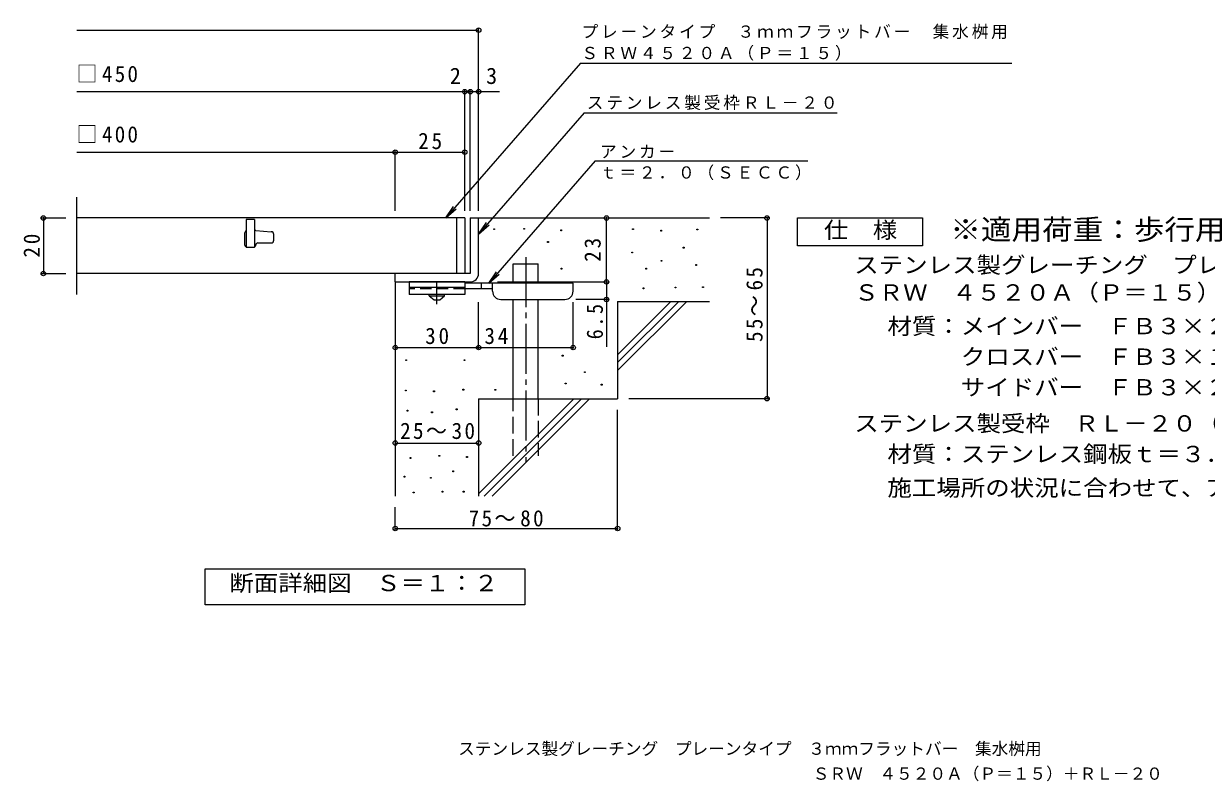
# Model space of a CAD drawing. Units: millimetres on the paper, enlarged 10 times, with parts at other scales. Extents: x -1639 to 1558, y -1368 to 1149.
# Drawn here: x -1639 to 488, y -1368 to -5 of the extents above; entities that cross this region are included whole.
import ezdxf
from ezdxf.enums import TextEntityAlignment as Align

# ---------------------------------------------------------------- set-up
doc = ezdxf.new("R2010")
doc.units = ezdxf.units.MM
doc.header["$LTSCALE"] = 10
doc.header["$PDMODE"] = 32
doc.header["$PDSIZE"] = 8
for name, pattern in [('CHAIN1', [8, 5, -1, 1, -1]), ('CHAIN2', [12, 9, -1, 1, -1]), ('DASHED2', [3, 2, -1]), ('DASHED3', [4, 3, -1])]:
    doc.linetypes.add(name, pattern=pattern)
for name, color, linetype, lineweight in [('D-0', 7, 'Continuous', 9), ('D-1', 2, 'Continuous', 9), ('D-2', 3, 'Continuous', 9), ('D-4', 7, 'Continuous', 9), ('D-5', 7, 'Continuous', 9), ('D-6', 6, 'Continuous', 9), ('D-9', 4, 'Continuous', 9)]:
    doc.layers.add(name, color=color, linetype=linetype, lineweight=lineweight)
doc.layers.add('F-5_F-5ﾚｲﾔ', color=7, linetype='Continuous')
doc.styles.add('ＭＳ ゴシック', font='')
doc.styles.get('ＭＳ ゴシック').set_extended_font_data('MS Gothic')

msp = doc.modelspace()

# ---------------------------------------------------------------- linework, layer by layer
at = {"layer": 'D-0'}
for points in [[(-793.82, -375.7), (-793.82, -374.2), (-792.32, -374.2), (-792.32, -375.7)], [(-739.68, -375.02), (-739.68, -373.52), (-738.18, -373.52), (-738.18, -375.02)], [(-673.36, -377.73), (-673.36, -376.23), (-671.86, -376.23), (-671.86, -377.73)], [(-544.1, -375.7), (-544.1, -374.2), (-542.6, -374.2), (-542.6, -375.7)], [(-493.34, -378.4), (-493.34, -376.9), (-491.84, -376.9), (-491.84, -378.4)], [(-428.38, -376.37), (-428.38, -374.87), (-426.88, -374.87), (-426.88, -376.37)], [(-697.04, -398.71), (-697.04, -397.21), (-695.54, -397.21), (-695.54, -398.71)], [(-545.45, -417.65), (-545.45, -416.15), (-543.95, -416.15), (-543.95, -417.65)], [(-452.74, -408.86), (-452.74, -407.36), (-451.24, -407.36), (-451.24, -408.86)], [(-672.68, -446.76), (-672.68, -445.25), (-671.18, -445.25), (-671.18, -446.76)], [(-520.41, -446.76), (-520.41, -445.25), (-518.91, -445.25), (-518.91, -446.76)], [(-492.67, -432.54), (-492.67, -431.04), (-491.17, -431.04), (-491.17, -432.54)], [(-430.41, -439.99), (-430.41, -438.49), (-428.91, -438.49), (-428.91, -439.99)], [(-525.15, -481.95), (-525.15, -480.45), (-523.65, -480.45), (-523.65, -481.95)], [(-467.63, -480.59), (-467.63, -479.09), (-466.13, -479.09), (-466.13, -480.59)], [(-418.23, -479.92), (-418.23, -478.42), (-416.73, -478.42), (-416.73, -479.92)], [(-951.97, -611.29), (-951.97, -609.79), (-950.47, -609.79), (-950.47, -611.29)], [(-847.28, -611.29), (-847.28, -609.79), (-845.78, -609.79), (-845.78, -611.29)], [(-670.65, -603.08), (-670.65, -601.58), (-669.15, -601.58), (-669.15, -603.08)], [(-630.72, -632.86), (-630.72, -631.36), (-629.22, -631.36), (-629.22, -632.86)], [(-665.24, -653.16), (-665.24, -651.66), (-663.74, -651.66), (-663.74, -653.16)], [(-600.27, -655.19), (-600.27, -653.69), (-598.77, -653.69), (-598.77, -655.19)], [(-952.73, -665.72), (-952.73, -664.22), (-951.23, -664.22), (-951.23, -665.72)], [(-902.1, -667.25), (-902.1, -665.75), (-900.6, -665.75), (-900.6, -667.25)], [(-849.19, -664.2), (-849.19, -662.7), (-847.69, -662.7), (-847.69, -664.2)], [(-791.78, -664.68), (-791.78, -663.18), (-790.28, -663.18), (-790.28, -664.68)], [(-949.68, -701.89), (-949.68, -700.39), (-948.18, -700.39), (-948.18, -701.89)], [(-861.37, -699.6), (-861.37, -698.1), (-859.87, -698.1), (-859.87, -699.6)], [(-905.52, -704.93), (-905.52, -703.43), (-904.02, -703.43), (-904.02, -704.93)], [(-944.35, -787.16), (-944.35, -785.66), (-942.85, -785.66), (-942.85, -787.16)], [(-892.58, -783.35), (-892.58, -781.85), (-891.08, -781.85), (-891.08, -783.35)], [(-842.71, -785.26), (-842.71, -783.76), (-841.21, -783.76), (-841.21, -785.26)], [(-955.01, -820.66), (-955.01, -819.16), (-953.51, -819.16), (-953.51, -820.66)], [(-907.81, -822.94), (-907.81, -821.44), (-906.31, -821.44), (-906.31, -822.94)], [(-867.46, -811.14), (-867.46, -809.64), (-865.96, -809.64), (-865.96, -811.14)], [(-938.64, -849.21), (-938.64, -847.71), (-937.14, -847.71), (-937.14, -849.21)], [(-886.87, -847.69), (-886.87, -846.19), (-885.37, -846.19), (-885.37, -847.69)], [(-848.81, -847.69), (-848.81, -846.19), (-847.31, -846.19), (-847.31, -847.69)]]:
    msp.add_lwpolyline(points, close=True, dxfattribs=at)
at = {"layer": 'D-1'}
for p, q in [((-835.95, -354.75), (-835.95, -454.75)), ((-835.95, -354.75), (-820.95, -354.75)), ((-820.95, -454.75), (-820.95, -354.75)), ((-835.95, -454.75), (-970.95, -454.75)), ((-970.95, -469.75), (-970.95, -454.75)), ((-970.95, -469.75), (-840.95, -469.75)), ((-840.95, -469.75), (-835.95, -469.75))]:
    msp.add_line(p, q, dxfattribs=at)
msp.add_arc((-835.95, -454.75), 15, 270, 0, dxfattribs=at)
at = {"layer": 'D-2'}
for p, q in [((-1543.61, -492.25), (-1543.61, -317.25)), ((-845.95, -354.75), (-1543.61, -354.75)), ((-1224.4, -357.25), (-1224.4, -407.25)), ((-860.94, -354.75), (-860.94, -454.75)), ((-845.95, -354.75), (-845.95, -454.75)), ((-1241.9, -382.25), (-1241.9, -402.25)), ((-1222.09, -377.25), (-1224.4, -377.25)), ((-1221.71, -377.26), (-1194.02, -379.39)), ((-1218.15, -399.75), (-1194.4, -399.75)), ((-1189.4, -394.75), (-1189.4, -384.38)), ((-1239.4, -407.25), (-1224.4, -407.25)), ((-845.95, -454.75), (-1543.61, -454.75))]:
    msp.add_line(p, q, dxfattribs=at)
msp.add_lwpolyline([(-1224.4, -357.25), (-1239.4, -357.25), (-1239.4, -407.25)], dxfattribs=at)
for centre, radius, start, end in [((-1236.9, -382.25), 5, 120.0009, 180), ((-1222.09, -382.25), 5, 85.60144, 89.99998), ((-1194.4, -384.38), 5, 0, 85.60141), ((-1236.9, -402.25), 5, 180, 270), ((-1225.65, -403.5), 3.75, 270, 0), ((-1218.15, -403.5), 3.75, 90, 180), ((-1194.4, -394.75), 5, 270, 0)]:
    msp.add_arc(centre, radius, start, end, dxfattribs=at)
at = {"layer": 'D-4'}
for p, q in [((-1543.61, -16.88), (-820.95, -16.88)), ((-820.95, -341.79), (-820.95, -13.88)), ((-1543.61, -127.58), (-845.94, -127.58)), ((-845.94, -341.79), (-845.94, -124.58)), ((-845.94, -127.58), (-840.94, -127.58)), ((-840.94, -127.58), (-783.28, -127.58)), ((-835.94, -341.79), (-835.94, -124.58)), ((-970.95, -341.79), (-970.95, -233.33)), ((-1543.61, -236.33), (-970.95, -236.33)), ((-970.95, -236.33), (-845.94, -236.33)), ((-1607.01, -354.75), (-1563.61, -354.75)), ((-1604.01, -354.75), (-1604.01, -454.75)), ((-590.98, -469.75), (-590.98, -354.75)), ((-299.18, -354.75), (-385.94, -354.75)), ((-302.18, -354.75), (-302.18, -679.75)), ((-1607.01, -454.75), (-1563.61, -454.75)), ((-786.93, -469.75), (-587.98, -469.75)), ((-590.98, -469.75), (-590.98, -586.5)), ((-820.94, -590.85), (-820.94, -506.25)), ((-650.94, -590.85), (-650.94, -506.25)), ((-587.98, -501.25), (-645.94, -501.25)), ((-299.18, -679.75), (-550.95, -679.75)), ((-570.95, -916.1), (-570.95, -699.75)), ((-970.95, -759.5), (-820.95, -759.5)), ((-970.95, -916.1), (-970.95, -874.75)), ((-970.95, -913.1), (-570.95, -913.1))]:
    msp.add_line(p, q, dxfattribs=at)
msp.add_lwpolyline([(-970.94, -587.85), (-820.94, -587.85), (-650.94, -587.85)], dxfattribs=at)
for p in [(-820.95, -16.88), (-845.94, -127.58), (-835.94, -127.58), (-820.95, -127.58), (-970.95, -236.33), (-845.94, -236.33), (-1604.01, -354.75), (-590.98, -354.75), (-302.18, -354.75), (-1604.01, -454.75), (-590.98, -469.75), (-590.98, -501.25), (-970.94, -587.85), (-820.94, -587.85), (-650.94, -587.85), (-302.18, -679.75), (-970.95, -759.5), (-820.95, -759.5), (-970.95, -913.1), (-570.95, -913.1)]:
    msp.add_point(p, dxfattribs=at)
at = {"layer": 'D-5'}
for p, q in [((-637.68, -76.13), (-122.44, -76.13)), ((-122.44, -76.13), (138.47, -76.13)), ((-630.86, -165.51), (-176.26, -165.51)), ((-611.25, -252.13), (-802.83, -472.25)), ((-611.25, -252.13), (-228.59, -252.13)), ((-880.18, -354.75), (-861.45, -338.19)), ((-820.95, -383.91), (-807.13, -363.07)), ((-802.83, -472.25), (-789.01, -451.41)), ((-802.83, -472.25), (-784.09, -455.69))]:
    msp.add_line(p, q, dxfattribs=at)
for points in [[(-637.68, -76.13), (-880.18, -354.75), (-866.37, -333.91)], [(-630.86, -165.51), (-820.95, -383.91), (-802.21, -367.36)]]:
    msp.add_lwpolyline(points, dxfattribs=at)
for points in [[(-247.38, -404.75), (-247.38, -354.75), (-22.38, -354.75), (-22.38, -404.75)], [(-1312.94, -1050.69), (-1312.94, -985.69), (-737.94, -985.69), (-737.94, -1050.69)]]:
    msp.add_lwpolyline(points, close=True, dxfattribs=at)
at = {"layer": 'D-6'}
for p, q in [((-820.95, -354.75), (-405.94, -354.75)), ((-758.65, -472.25), (-758.65, -437.25)), ((-758.65, -437.25), (-713.65, -437.25)), ((-713.65, -472.25), (-713.65, -437.25)), ((-970.95, -469.75), (-970.95, -854.75)), ((-758.65, -679.75), (-758.65, -501.25)), ((-713.65, -679.75), (-713.65, -501.25)), ((-570.95, -600.76), (-474.93, -504.75)), ((-570.95, -504.75), (-405.94, -504.75)), ((-570.95, -614.9), (-460.79, -504.75)), ((-570.95, -504.75), (-570.95, -679.75)), ((-570.95, -629.04), (-446.65, -504.75)), ((-820.95, -679.75), (-820.95, -854.75)), ((-820.95, -679.75), (-570.95, -679.75)), ((-820.95, -850.76), (-649.94, -679.75)), ((-810.8, -854.75), (-635.79, -679.75)), ((-796.66, -854.75), (-621.65, -679.75))]:
    msp.add_line(p, q, dxfattribs=at)
at = {"layer": 'D-6', "linetype": 'CHAIN2'}
msp.add_line((-736.15, -424.93), (-736.15, -793.08), dxfattribs=at)
at = {"layer": 'D-6', "linetype": 'DASHED3'}
for p, q in [((-758.65, -782.25), (-758.65, -679.75)), ((-713.65, -679.75), (-713.65, -782.25))]:
    msp.add_line(p, q, dxfattribs=at)
at = {"layer": 'D-9', "color": 3}
for p, q in [((-945.94, -469.75), (-945.94, -492.25)), ((-845.94, -469.75), (-945.94, -469.75)), ((-845.94, -479.75), (-945.94, -479.75)), ((-845.94, -469.75), (-845.94, -492.25)), ((-845.94, -492.25), (-945.94, -492.25))]:
    msp.add_line(p, q, dxfattribs=at)
at = {"layer": 'D-9', "color": 3, "linetype": 'DASHED2'}
msp.add_line((-845.94, -482.25), (-945.94, -482.25), dxfattribs=at)
at = {"layer": 'D-9', "linetype": 'CHAIN1'}
msp.add_line((-895.94, -509.99), (-895.94, -469.75), dxfattribs=at)
at = {"layer": 'D-9'}
for p, q in [((-650.94, -472.25), (-845.94, -472.25)), ((-795.91, -482.25), (-845.94, -482.25)), ((-815.94, -482.25), (-815.94, -472.25)), ((-795.94, -486.25), (-795.94, -472.25)), ((-650.94, -486.25), (-650.94, -472.25)), ((-780.94, -501.25), (-665.94, -501.25))]:
    msp.add_line(p, q, dxfattribs=at)
at = {"layer": 'D-9', "color": 2}
for p, q in [((-909.69, -494.75), (-909.69, -492.25)), ((-909.69, -494.75), (-900.94, -502.25)), ((-909.69, -494.75), (-882.19, -494.75)), ((-900.94, -502.25), (-890.94, -502.25)), ((-890.94, -502.25), (-882.19, -494.75)), ((-882.19, -494.75), (-882.19, -492.25))]:
    msp.add_line(p, q, dxfattribs=at)
at = {"layer": 'D-9'}
for centre, start, end in [((-780.94, -486.25), 180, 270), ((-665.94, -486.25), 270, 0)]:
    msp.add_arc(centre, 15, start, end, dxfattribs=at)

# ---------------------------------------------------------------- texts
at = {"layer": 'D-4', "color": 2, "style": 'ＭＳ ゴシック'}
for s, p in [('2', (-872.79, -122.58)), ('3', (-807.64, -122.58))]:
    msp.add_text(s, height=29.33, dxfattribs=at).set_placement(p, align=Align.BOTTOM_LEFT)
at = {"layer": 'D-4', "color": 2, "char_height": 29.33, "attachment_point": 7, "style": 'ＭＳ ゴシック'}
for s, insert in [('\\T1.21;\\W0.95;□450', (-1544.63, -111.05)), ('\\T1.21;\\W0.95;□400', (-1544.63, -219.8)), ('\\T1.27;\\W0.95;25', (-929.69, -231.33)), ('\\T1.27;\\W0.95;30', (-917.19, -581.85)), ('\\T1.27;\\W0.95;34', (-810.57, -581.85)), ('\\T1.22;\\W0.95;25～30', (-962.2, -752.6)), ('\\T1.22;\\W0.95;75～80', (-838.81, -909.83))]:
    msp.add_mtext(s, dxfattribs=dict(at, insert=insert))
at = {"layer": 'D-4', "color": 2, "char_height": 29.33, "attachment_point": 7, "rotation": 90, "style": 'ＭＳ ゴシック'}
for s, insert in [('\\T1.27;\\W0.95;20', (-1610.01, -426)), ('\\T1.27;\\W0.95;23', (-600.98, -433.5)), ('\\T1.22;\\W0.95;55～65', (-309.79, -577.75)), ('\\T1.27;\\W0.9;6.5', (-596.98, -572.94))]:
    msp.add_mtext(s, dxfattribs=dict(at, insert=insert))
at = {"layer": 'D-5', "color": 2, "style": 'ＭＳ ゴシック', "width": 1.1}
for s, p in [('仕\u3000様', (-199.88, -399.75)), ('ステンレス製グレーチング\u3000プレーンタイプ\u3000３ｍｍフラットバー\u3000集水桝用', (-145.29, -462.67)), ('ＳＲＷ\u3000４５２０Ａ（Ｐ＝１５）', (-145.29, -512.13)), ('材質：メインバー\u3000ＦＢ３×２０（ＳＵＳ３０４）', (-85.58, -572.67)), ('\u3000\u3000\u3000クロスバー\u3000ＦＢ３×１０（ＳＵＳ３０４）', (-85.58, -627.67)), ('\u3000\u3000\u3000サイドバー\u3000ＦＢ３×２０（ＳＵＳ３０４）', (-85.58, -682.67)), ('ステンレス製受枠\u3000ＲＬ－２０（四方枠）', (-145.29, -747.67)), ('材質：ステンレス鋼板ｔ＝３．０（ＳＵＳ３０４）', (-85.58, -802.67)), ('施工場所の状況に合わせて、アンカーをプライヤー等で折り曲げてご使用ください。', (-85.58, -863.52)), ('断面詳細図\u3000Ｓ＝１：２', (-1269.51, -1034.72))]:
    msp.add_text(s, height=29.33, dxfattribs=at).set_placement(p, align=Align.BOTTOM_LEFT)
at = {"layer": 'D-5', "color": 3, "style": 'ＭＳ ゴシック', "width": 1.1}
msp.add_text('※適用荷重：歩行用', height=36.66, dxfattribs=at).set_placement((27.62, -404.75), align=Align.BOTTOM_LEFT)
at = {"layer": 'D-5', "char_height": 21.99, "attachment_point": 7, "style": 'ＭＳ ゴシック'}
for s, insert in [('\\T1.17;プレーンタイプ\u3000３ｍｍフラットバー\u3000集水桝用', (-635.92, -33.12)), ('\\T1.17;ＳＲＷ４５２０Ａ（Ｐ＝１５）', (-636.14, -71.93)), ('\\T1.17;ステンレス製受枠ＲＬ－２０', (-626.47, -160.75)), ('\\T1.17;アンカー', (-602.64, -247.47)), ('\\T1.17;ｔ＝２．０（ＳＥＣＣ）', (-602.64, -286.79))]:
    msp.add_mtext(s, dxfattribs=dict(at, insert=insert))
at = {"layer": 'F-5_F-5ﾚｲﾔ', "style": 'ＭＳ ゴシック'}
for s, p in [('ステンレス製グレーチング\u3000プレーンタイプ\u3000３ｍｍフラットバー\u3000集水桝用', (-857.9, -1326.74)), ('ＳＲＷ\u3000４５２０Ａ（Ｐ＝１５）＋ＲＬ－２０', (-219.97, -1371.57))]:
    msp.add_text(s, height=21.99, dxfattribs=at).set_placement(p, align=Align.BOTTOM_LEFT)

doc.saveas('drawing.dxf')
